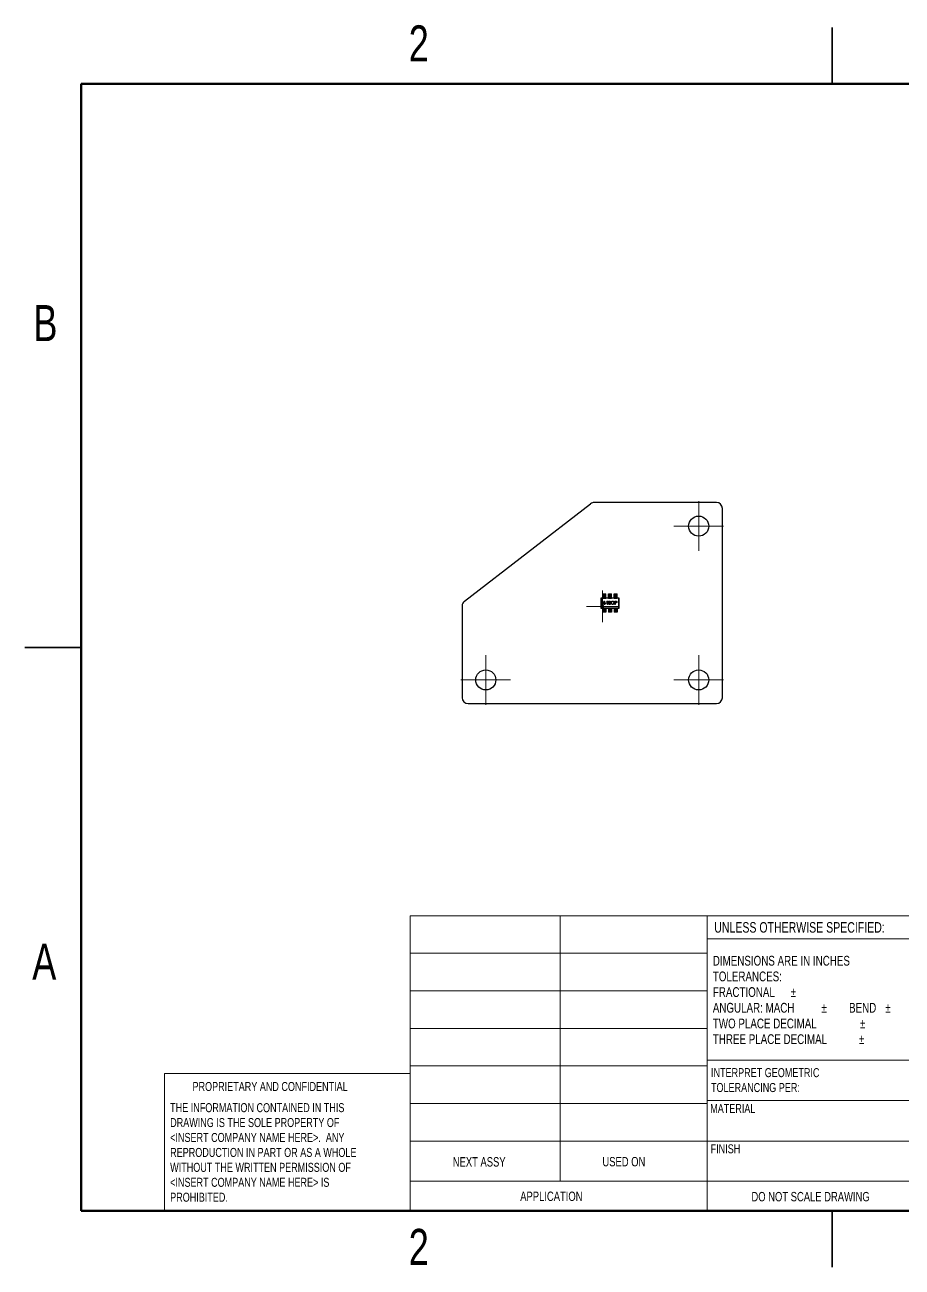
# Model space of a CAD drawing. Header units: millimetres. Extents: x 3 to 276, y 3 to 213.
# Drawn here: x 3.2 to 151.5, y 3.2 to 213.2 of the extents above; entities that cross this region are included whole.
import ezdxf

# ---------------------------------------------------------------- set-up
doc = ezdxf.new("R2010")
doc.units = ezdxf.units.MM
doc.styles.add('SLDTEXTSTYLE0', font='TXT', dxfattribs={"width": 0.75})

# ---------------------------------------------------------------- blocks, each defined once
blk = doc.blocks.new('SW_NOTE_0')
at = {"color": 0, "linetype": 'Continuous', "lineweight": 0, "char_height": 1.524, "attachment_point": 1, "style": 'SLDTEXTSTYLE0'}
for s, insert in [('INTERPRET GEOMETRIC', (0, 1.96)), ('TOLERANCING PER:', (0, -0.56))]:
    blk.add_mtext(s, dxfattribs=dict(at, insert=insert))
blk = doc.blocks.new('SW_NOTE_0_1')
at = {"color": 0, "linetype": 'Continuous', "lineweight": 0, "char_height": 1.651, "attachment_point": 1, "style": 'SLDTEXTSTYLE0'}
for s, insert in [('DIMENSIONS ARE IN INCHES', (0, 2.13)), ('TOLERANCES:', (0, -0.52)), ('FRACTIONAL', (0, -3.17)), ('%%p', (13.15, -3.17)), ('ANGULAR: MACH', (0, -5.82)), ('%%p', (18.37, -5.82)), ('BEND', (23.04, -5.82)), ('%%p', (29.16, -5.82)), ('TWO PLACE DECIMAL', (0, -8.48)), ('%%p', (24.88, -8.48)), ('THREE PLACE DECIMAL', (0, -11.13)), ('%%p', (24.73, -11.13))]:
    blk.add_mtext(s, dxfattribs=dict(at, insert=insert))
blk = doc.blocks.new('SW_NOTE_0_2')
at = {"color": 0, "linetype": 'Continuous', "lineweight": 0, "char_height": 1.524, "attachment_point": 1, "style": 'SLDTEXTSTYLE0'}
for s, insert in [('THE INFORMATION CONTAINED IN THIS', (0, 1.96)), ('DRAWING IS THE SOLE PROPERTY OF', (0, -0.56)), ('<INSERT COMPANY NAME HERE>.  ANY', (0, -3.08)), ('REPRODUCTION IN PART OR AS A WHOLE', (0, -5.61)), ('WITHOUT THE WRITTEN PERMISSION OF', (0, -8.13)), ('<INSERT COMPANY NAME HERE> IS', (0, -10.66)), ('PROHIBITED.', (0, -13.18))]:
    blk.add_mtext(s, dxfattribs=dict(at, insert=insert))
blk = doc.blocks.new('SW_CENTERMARKSYMBOL_0')
at = {"color": 0, "linetype": 'Continuous', "lineweight": 18}
for p, q in [((0, 2.5), (0, 2.675)), ((0, 0), (0, 2.5)), ((-2.5, 0), (-2.675, 0)), ((0, 0), (-2.5, 0)), ((0, 0), (0, -2.5)), ((0, 0), (2.5, 0)), ((2.5, 0), (2.675, 0)), ((0, -2.5), (0, -2.675))]:
    blk.add_line(p, q, dxfattribs=at)
blk = doc.blocks.new('SW_CENTERMARKSYMBOL_1')
at = {"color": 0, "linetype": 'Continuous', "lineweight": 18}
for p, q in [((0, 2.5), (0, 4.2)), ((0, 0), (0, 2.5)), ((-2.5, 0), (-4.2, 0)), ((0, 0), (-2.5, 0)), ((0, 0), (0, -2.5)), ((0, 0), (2.5, 0)), ((2.5, 0), (4.2, 0)), ((0, -2.5), (0, -4.2))]:
    blk.add_line(p, q, dxfattribs=at)
blk = doc.blocks.new('SW_CENTERMARKSYMBOL_2')
at = {"color": 0, "linetype": 'Continuous', "lineweight": 18}
for p, q in [((0, 2.5), (0, 4.2)), ((0, 0), (0, 2.5)), ((-2.5, 0), (-4.2, 0)), ((0, 0), (-2.5, 0)), ((0, 0), (0, -2.5)), ((0, 0), (2.5, 0)), ((2.5, 0), (4.2, 0)), ((0, -2.5), (0, -4.2))]:
    blk.add_line(p, q, dxfattribs=at)
blk = doc.blocks.new('SW_CENTERMARKSYMBOL_3')
at = {"color": 0, "linetype": 'Continuous', "lineweight": 18}
for p, q in [((0, 2.5), (0, 4.2)), ((0, 0), (0, 2.5)), ((-2.5, 0), (-4.2, 0)), ((0, 0), (-2.5, 0)), ((0, 0), (0, -2.5)), ((0, 0), (2.5, 0)), ((2.5, 0), (4.2, 0)), ((0, -2.5), (0, -4.2))]:
    blk.add_line(p, q, dxfattribs=at)

msp = doc.modelspace()

# ---------------------------------------------------------------- linework, layer by layer
at = {"color": 7, "linetype": 'Continuous', "lineweight": 25}
for p, q in [((139.7, 212.72), (139.7, 203.2)), ((139.7, 203.2), (139.7, 212.72)), ((120.13, 132.44), (99.47, 132.44)), ((77.52, 115.74), (98.86, 132.23)), ((121.13, 99.44), (121.13, 131.44)), ((100.61, 116.26), (100.58, 116.29)), ((103.68, 116.29), (100.58, 116.29)), ((100.58, 116.29), (100.58, 114.59)), ((100.61, 116.26), (100.61, 114.63)), ((103.64, 116.26), (100.61, 116.26)), ((100.93, 116.99), (101.43, 116.99)), ((100.93, 116.77), (100.93, 116.99)), ((100.93, 116.77), (101.43, 116.77)), ((100.93, 116.67), (100.93, 116.77)), ((100.93, 116.67), (101.43, 116.67)), ((100.93, 116.63), (100.93, 116.67)), ((100.93, 116.53), (100.93, 116.63)), ((100.93, 116.63), (101.43, 116.63)), ((100.93, 116.29), (100.93, 116.53)), ((100.93, 116.53), (101.43, 116.53)), ((100.93, 116.29), (101.43, 116.29)), ((101.06, 115.52), (101.21, 115.76)), ((101.25, 115.73), (101.11, 115.52)), ((101.21, 115.76), (101.25, 115.73)), ((101.43, 116.77), (101.43, 116.99)), ((101.43, 116.67), (101.43, 116.77)), ((101.43, 116.63), (101.43, 116.67)), ((101.43, 116.53), (101.43, 116.63)), ((101.43, 116.29), (101.43, 116.53)), ((101.61, 115.75), (101.89, 115.75)), ((101.61, 115.69), (101.61, 115.75)), ((101.72, 115.69), (101.61, 115.69)), ((101.72, 115.22), (101.72, 115.69)), ((101.77, 115.69), (101.77, 115.22)), ((101.89, 115.69), (101.77, 115.69)), ((101.88, 116.99), (102.38, 116.99)), ((101.88, 116.77), (101.88, 116.99)), ((101.88, 116.77), (102.38, 116.77)), ((101.88, 116.67), (101.88, 116.77)), ((101.88, 116.67), (102.38, 116.67)), ((101.88, 116.63), (101.88, 116.67)), ((101.88, 116.53), (101.88, 116.63)), ((101.88, 116.63), (102.38, 116.63)), ((101.88, 116.53), (102.38, 116.53)), ((101.88, 116.29), (101.88, 116.53)), ((101.88, 116.29), (102.38, 116.29)), ((101.89, 115.75), (101.89, 115.69)), ((102.22, 115.67), (102.18, 115.64)), ((102.38, 116.77), (102.38, 116.99)), ((102.38, 116.67), (102.38, 116.77)), ((102.38, 116.63), (102.38, 116.67)), ((102.38, 116.53), (102.38, 116.63)), ((102.38, 116.29), (102.38, 116.53)), ((102.83, 116.99), (103.33, 116.99)), ((102.83, 116.77), (102.83, 116.99)), ((102.83, 116.77), (103.33, 116.77)), ((102.83, 116.67), (102.83, 116.77)), ((102.83, 116.67), (103.33, 116.67)), ((102.83, 116.63), (102.83, 116.67)), ((102.83, 116.53), (102.83, 116.63)), ((102.83, 116.63), (103.33, 116.63)), ((102.83, 116.53), (103.33, 116.53)), ((102.83, 116.29), (102.83, 116.53)), ((102.83, 116.29), (103.33, 116.29)), ((102.97, 115.75), (103.08, 115.75)), ((102.97, 115.22), (102.97, 115.75)), ((103.12, 115.69), (103.02, 115.69)), ((103.02, 115.69), (103.02, 115.52)), ((103.02, 115.52), (103.11, 115.52)), ((103.33, 116.77), (103.33, 116.99)), ((103.33, 116.67), (103.33, 116.77)), ((103.33, 116.63), (103.33, 116.67)), ((103.33, 116.53), (103.33, 116.63)), ((103.33, 116.29), (103.33, 116.53)), ((103.64, 116.26), (103.68, 116.29)), ((103.64, 114.63), (103.64, 116.26)), ((103.68, 114.59), (103.68, 116.29)), ((77.13, 114.95), (77.13, 99.44)), ((100.61, 114.63), (100.58, 114.59)), ((100.58, 114.59), (103.68, 114.59)), ((100.61, 114.63), (103.64, 114.63)), ((101.43, 114.59), (100.93, 114.59)), ((100.93, 114.59), (100.93, 114.35)), ((101.43, 114.35), (100.93, 114.35)), ((100.93, 114.35), (100.93, 114.25)), ((101.43, 114.25), (100.93, 114.25)), ((100.93, 114.25), (100.93, 114.21)), ((101.43, 114.21), (100.93, 114.21)), ((100.93, 114.21), (100.93, 114.11)), ((101.43, 114.11), (100.93, 114.11)), ((100.93, 114.11), (100.93, 113.89)), ((101.43, 113.89), (100.93, 113.89)), ((101.38, 115.45), (101.58, 115.45)), ((101.38, 115.4), (101.38, 115.45)), ((101.58, 115.4), (101.38, 115.4)), ((101.43, 114.59), (101.43, 114.35)), ((101.43, 114.35), (101.43, 114.25)), ((101.43, 114.25), (101.43, 114.21)), ((101.43, 114.21), (101.43, 114.11)), ((101.43, 114.11), (101.43, 113.89)), ((101.58, 115.45), (101.58, 115.4)), ((101.77, 115.22), (101.72, 115.22)), ((102.38, 114.59), (101.88, 114.59)), ((101.88, 114.59), (101.88, 114.35)), ((102.38, 114.35), (101.88, 114.35)), ((101.88, 114.35), (101.88, 114.25)), ((102.38, 114.25), (101.88, 114.25)), ((101.88, 114.25), (101.88, 114.21)), ((102.38, 114.21), (101.88, 114.21)), ((101.88, 114.21), (101.88, 114.11)), ((102.38, 114.11), (101.88, 114.11)), ((101.88, 114.11), (101.88, 113.89)), ((102.38, 113.89), (101.88, 113.89)), ((101.91, 115.32), (101.96, 115.35)), ((102.38, 114.59), (102.38, 114.35)), ((102.38, 114.35), (102.38, 114.25)), ((102.38, 114.25), (102.38, 114.21)), ((102.38, 114.21), (102.38, 114.11)), ((102.38, 114.11), (102.38, 113.89)), ((103.33, 114.59), (102.83, 114.59)), ((102.83, 114.59), (102.83, 114.35)), ((103.33, 114.35), (102.83, 114.35)), ((102.83, 114.35), (102.83, 114.25)), ((103.33, 114.25), (102.83, 114.25)), ((102.83, 114.25), (102.83, 114.21)), ((103.33, 114.21), (102.83, 114.21)), ((102.83, 114.21), (102.83, 114.11)), ((103.33, 114.11), (102.83, 114.11)), ((102.83, 114.11), (102.83, 113.89)), ((103.33, 113.89), (102.83, 113.89)), ((103.02, 115.22), (102.97, 115.22)), ((103.02, 115.46), (103.02, 115.22)), ((103.06, 115.46), (103.02, 115.46)), ((103.33, 114.59), (103.33, 114.35)), ((103.33, 114.35), (103.33, 114.25)), ((103.33, 114.25), (103.33, 114.21)), ((103.33, 114.21), (103.33, 114.11)), ((103.33, 114.11), (103.33, 113.89)), ((103.64, 114.63), (103.68, 114.59)), ((3.17, 107.95), (12.7, 107.95)), ((12.7, 107.95), (3.17, 107.95)), ((78.13, 98.44), (120.13, 98.44)), ((139.7, 3.17), (139.7, 12.7)), ((139.7, 12.7), (139.7, 3.17))]:
    msp.add_line(p, q, dxfattribs=at)
at = {"color": 7, "linetype": 'Continuous', "lineweight": 50}
for p, q in [((12.7, 12.7), (12.7, 203.2)), ((12.7, 203.2), (266.7, 203.2)), ((266.7, 12.7), (12.7, 12.7))]:
    msp.add_line(p, q, dxfattribs=at)
at = {"color": 7, "linetype": 'Continuous', "lineweight": 18}
for p, q in [((68.35, 62.59), (266.7, 62.59)), ((68.35, 12.7), (68.35, 62.59)), ((93.7, 62.59), (93.7, 17.69)), ((118.57, 12.7), (118.57, 62.59)), ((153.55, 58.67), (118.57, 58.67)), ((68.35, 56.24), (118.57, 56.24)), ((68.35, 49.89), (118.57, 49.89)), ((68.35, 43.54), (118.57, 43.54)), ((118.57, 38.19), (153.66, 38.19)), ((26.77, 12.7), (26.77, 35.92)), ((68.35, 35.92), (26.77, 35.92)), ((68.35, 37.19), (118.57, 37.19)), ((68.35, 30.84), (118.57, 30.84)), ((118.57, 31.34), (153.66, 31.34)), ((68.35, 24.49), (118.57, 24.49)), ((118.57, 24.48), (153.55, 24.48)), ((68.35, 17.69), (153.55, 17.69))]:
    msp.add_line(p, q, dxfattribs=at)
at = {"color": 7, "linetype": 'Continuous', "lineweight": 25}
for centre, radius in [((117.13, 128.44), 1.7), ((100.86, 114.88), 0.175), ((81.13, 102.44), 1.7), ((117.13, 102.44), 1.7)]:
    msp.add_circle(centre, radius, dxfattribs=at)
for centre, start, end in [((99.47, 131.44), 90, 127.6942), ((120.13, 131.44), 0, 90), ((78.13, 114.95), 127.6942, 180), ((78.13, 99.44), 180, 270), ((120.13, 99.44), 270, 0)]:
    msp.add_arc(centre, 1, start, end, dxfattribs=at)
for points, knots in [([(101, 115.37), (101, 115.37), (101, 115.38), (101, 115.4), (101, 115.42), (101.01, 115.43), (101.01, 115.44), (101.02, 115.45), (101.02, 115.46), (101.03, 115.47), (101.03, 115.49), (101.04, 115.5), (101.05, 115.51), (101.05, 115.52), (101.06, 115.52)], [0, 0, 0, 0, 0.097818, 0.199726, 0.305276, 0.415811, 0.474472, 0.537274, 0.603657, 0.674299, 0.749834, 0.828598, 0.912378, 1, 1, 1, 1]), ([(101.11, 115.52), (101.12, 115.52), (101.14, 115.52), (101.16, 115.52), (101.17, 115.52)], [0, 0, 0, 0, 0.512659, 1, 1, 1, 1]), ([(101.17, 115.52), (101.17, 115.52), (101.18, 115.52), (101.2, 115.52), (101.21, 115.52), (101.23, 115.51), (101.24, 115.51), (101.25, 115.5), (101.27, 115.49), (101.28, 115.48), (101.29, 115.47), (101.3, 115.46), (101.31, 115.44), (101.31, 115.43), (101.32, 115.41), (101.32, 115.4), (101.32, 115.38), (101.32, 115.37), (101.32, 115.37)], [0, 0, 0, 0, 0.065231, 0.128405, 0.190067, 0.250943, 0.311546, 0.372863, 0.435024, 0.499072, 0.563091, 0.62551, 0.68668, 0.747283, 0.808563, 0.870742, 0.934341, 1, 1, 1, 1]), ([(101.95, 115.64), (101.95, 115.64), (101.95, 115.66), (101.95, 115.67), (101.96, 115.69), (101.96, 115.7), (101.97, 115.71), (101.98, 115.73), (102, 115.74), (102.01, 115.75), (102.03, 115.75), (102.04, 115.76), (102.06, 115.76), (102.07, 115.76), (102.08, 115.76)], [0, 0, 0, 0, 0.083785, 0.16578, 0.24628, 0.327461, 0.408797, 0.489715, 0.571376, 0.655523, 0.741019, 0.826547, 0.911989, 1, 1, 1, 1]), ([(101.98, 115.56), (101.97, 115.56), (101.97, 115.57), (101.96, 115.58), (101.96, 115.59), (101.95, 115.6), (101.95, 115.61), (101.95, 115.62), (101.95, 115.63), (101.95, 115.64), (101.95, 115.64)], [0, 0, 0, 0, 0.1335068, 0.262559, 0.3882644, 0.5126674, 0.6337223, 0.7553939, 0.8775529, 1, 1, 1, 1]), ([(102.06, 115.49), (102.06, 115.49), (102.05, 115.5), (102.03, 115.51), (102.02, 115.52), (102.01, 115.53), (102, 115.54), (101.99, 115.54), (101.98, 115.55), (101.98, 115.56), (101.98, 115.56)], [0, 0, 0, 0, 0.1815353, 0.3470817, 0.4955678, 0.6283573, 0.7455197, 0.8458308, 0.9307818, 1, 1, 1, 1]), ([(102.07, 115.71), (102.07, 115.71), (102.06, 115.71), (102.04, 115.7), (102.03, 115.7), (102.02, 115.69), (102.01, 115.68), (102, 115.67), (102, 115.65), (101.99, 115.65), (101.99, 115.64)], [0, 0, 0, 0, 0.143073, 0.275903, 0.402371, 0.528414, 0.650356, 0.765895, 0.880774, 1, 1, 1, 1]), ([(101.99, 115.64), (101.99, 115.64), (101.99, 115.63), (102, 115.62), (102, 115.62), (102, 115.61), (102.01, 115.6), (102.01, 115.59), (102.02, 115.58), (102.03, 115.58), (102.03, 115.57)], [0, 0, 0, 0, 0.107285, 0.214746, 0.322939, 0.434116, 0.553412, 0.686073, 0.834256, 1, 1, 1, 1]), ([(102.03, 115.57), (102.03, 115.57), (102.03, 115.57), (102.04, 115.56), (102.04, 115.56), (102.05, 115.55), (102.06, 115.55), (102.07, 115.54), (102.09, 115.53), (102.1, 115.52), (102.1, 115.52)], [0, 0, 0, 0, 0.052594, 0.124952, 0.218094, 0.333502, 0.468789, 0.624938, 0.801683, 1, 1, 1, 1]), ([(102.18, 115.64), (102.17, 115.64), (102.17, 115.65), (102.16, 115.66), (102.15, 115.67), (102.15, 115.67), (102.14, 115.68), (102.13, 115.69), (102.13, 115.69), (102.12, 115.7), (102.11, 115.7), (102.1, 115.7), (102.09, 115.71), (102.08, 115.71), (102.07, 115.71)], [0, 0, 0, 0, 0.098469, 0.189629, 0.274184, 0.352183, 0.423199, 0.488551, 0.548473, 0.60144, 0.701198, 0.799592, 0.898545, 1, 1, 1, 1]), ([(102.08, 115.76), (102.08, 115.76), (102.1, 115.76), (102.11, 115.76), (102.13, 115.75), (102.15, 115.74), (102.16, 115.74), (102.17, 115.73), (102.17, 115.72), (102.18, 115.72), (102.19, 115.71), (102.2, 115.7), (102.21, 115.68), (102.22, 115.68), (102.22, 115.67)], [0, 0, 0, 0, 0.107233, 0.213252, 0.31883, 0.426794, 0.483646, 0.543604, 0.608308, 0.677127, 0.750686, 0.828713, 0.91219, 1, 1, 1, 1]), ([(102.1, 115.52), (102.11, 115.52), (102.12, 115.51), (102.13, 115.5), (102.15, 115.48), (102.16, 115.47), (102.17, 115.46), (102.18, 115.45), (102.19, 115.44), (102.2, 115.43), (102.21, 115.41), (102.22, 115.39), (102.22, 115.37), (102.22, 115.36), (102.23, 115.35)], [0, 0, 0, 0, 0.096972, 0.187773, 0.272396, 0.351321, 0.424335, 0.491909, 0.554233, 0.611268, 0.716348, 0.81454, 0.908495, 1, 1, 1, 1]), ([(102.31, 115.48), (102.31, 115.49), (102.31, 115.5), (102.31, 115.52), (102.31, 115.54), (102.32, 115.56), (102.32, 115.57), (102.33, 115.59), (102.33, 115.61), (102.34, 115.62), (102.35, 115.64), (102.36, 115.65), (102.37, 115.67), (102.39, 115.68), (102.4, 115.69), (102.41, 115.71), (102.43, 115.72), (102.44, 115.73), (102.46, 115.73), (102.48, 115.74), (102.49, 115.75), (102.51, 115.75), (102.53, 115.76), (102.54, 115.76), (102.56, 115.76), (102.58, 115.76), (102.58, 115.76)], [0, 0, 0, 0, 0.043209, 0.085873, 0.12812, 0.170152, 0.211918, 0.253753, 0.296006, 0.338443, 0.381015, 0.42282, 0.464089, 0.505126, 0.545975, 0.586985, 0.628339, 0.670084, 0.711992, 0.753039, 0.794049, 0.834886, 0.875498, 0.916547, 0.958004, 1, 1, 1, 1]), ([(102.58, 115.71), (102.58, 115.71), (102.57, 115.71), (102.55, 115.71), (102.54, 115.7), (102.52, 115.7), (102.51, 115.7), (102.5, 115.69), (102.48, 115.68), (102.47, 115.68), (102.46, 115.67), (102.44, 115.66), (102.43, 115.65), (102.42, 115.64), (102.41, 115.63), (102.4, 115.62), (102.39, 115.61), (102.38, 115.6), (102.38, 115.58), (102.37, 115.57), (102.37, 115.56), (102.36, 115.54), (102.36, 115.53), (102.36, 115.51), (102.35, 115.5), (102.35, 115.49), (102.35, 115.48)], [0, 0, 0, 0, 0.042023, 0.083645, 0.124984, 0.166247, 0.207702, 0.249631, 0.291742, 0.334743, 0.37746, 0.419556, 0.461044, 0.502096, 0.542891, 0.583801, 0.624864, 0.666225, 0.707399, 0.748557, 0.789655, 0.83074, 0.87207, 0.913993, 0.956498, 1, 1, 1, 1]), ([(102.58, 115.76), (102.59, 115.76), (102.61, 115.76), (102.64, 115.76), (102.67, 115.75), (102.69, 115.74), (102.72, 115.73), (102.74, 115.72), (102.76, 115.7), (102.78, 115.68), (102.8, 115.66), (102.82, 115.64), (102.83, 115.62), (102.84, 115.59), (102.85, 115.57), (102.86, 115.54), (102.86, 115.51), (102.86, 115.49), (102.86, 115.48)], [0, 0, 0, 0, 0.06657, 0.130749, 0.193413, 0.254989, 0.316114, 0.377262, 0.439401, 0.502971, 0.566525, 0.628231, 0.689091, 0.749345, 0.81017, 0.87161, 0.934869, 1, 1, 1, 1]), ([(102.82, 115.48), (102.82, 115.49), (102.82, 115.5), (102.81, 115.51), (102.81, 115.53), (102.81, 115.54), (102.8, 115.56), (102.8, 115.57), (102.79, 115.58), (102.79, 115.6), (102.78, 115.61), (102.77, 115.62), (102.76, 115.63), (102.75, 115.64), (102.74, 115.65), (102.73, 115.66), (102.71, 115.67), (102.7, 115.68), (102.69, 115.68), (102.67, 115.69), (102.66, 115.7), (102.64, 115.7), (102.63, 115.7), (102.61, 115.71), (102.6, 115.71), (102.59, 115.71), (102.58, 115.71)], [0, 0, 0, 0, 0.042915, 0.08513, 0.126473, 0.167453, 0.207976, 0.248249, 0.28875, 0.32967, 0.370537, 0.411129, 0.451819, 0.492406, 0.533486, 0.575263, 0.617441, 0.660672, 0.70394, 0.746868, 0.789079, 0.831104, 0.873238, 0.915166, 0.957381, 1, 1, 1, 1]), ([(103.08, 115.75), (103.08, 115.75), (103.1, 115.75), (103.12, 115.75), (103.13, 115.75), (103.15, 115.75), (103.16, 115.75), (103.18, 115.74), (103.19, 115.74), (103.19, 115.74), (103.2, 115.74)], [0, 0, 0, 0, 0.176956, 0.339055, 0.486318, 0.618781, 0.735619, 0.838742, 0.926457, 1, 1, 1, 1]), ([(103.11, 115.52), (103.12, 115.52), (103.12, 115.52), (103.14, 115.52), (103.15, 115.52), (103.16, 115.52), (103.17, 115.52), (103.18, 115.52), (103.19, 115.52), (103.2, 115.53), (103.21, 115.53), (103.22, 115.54), (103.23, 115.55), (103.23, 115.56), (103.24, 115.57), (103.25, 115.58), (103.25, 115.59), (103.25, 115.6), (103.25, 115.61)], [0, 0, 0, 0, 0.072538, 0.140034, 0.202496, 0.260575, 0.313228, 0.361583, 0.404878, 0.444127, 0.5164, 0.586507, 0.655085, 0.724384, 0.793974, 0.861638, 0.930111, 1, 1, 1, 1]), ([(103.25, 115.61), (103.25, 115.61), (103.25, 115.62), (103.25, 115.63), (103.24, 115.64), (103.23, 115.65), (103.23, 115.66), (103.22, 115.67), (103.21, 115.68), (103.2, 115.68), (103.19, 115.69), (103.18, 115.69), (103.17, 115.69), (103.16, 115.69), (103.15, 115.69), (103.14, 115.69), (103.13, 115.69), (103.12, 115.69), (103.12, 115.69)], [0, 0, 0, 0, 0.070044, 0.139238, 0.208197, 0.279173, 0.349987, 0.418354, 0.48761, 0.557411, 0.59533, 0.637964, 0.685913, 0.738185, 0.796103, 0.858517, 0.926658, 1, 1, 1, 1]), ([(103.3, 115.61), (103.3, 115.6), (103.3, 115.59), (103.3, 115.58), (103.29, 115.57), (103.29, 115.56), (103.29, 115.55), (103.28, 115.54), (103.28, 115.53), (103.27, 115.52), (103.26, 115.51), (103.25, 115.5), (103.24, 115.5), (103.24, 115.49), (103.23, 115.48), (103.21, 115.48), (103.2, 115.48), (103.2, 115.47), (103.19, 115.47)], [0, 0, 0, 0, 0.070119, 0.137192, 0.202016, 0.264631, 0.326117, 0.38601, 0.445812, 0.505298, 0.564633, 0.624283, 0.683902, 0.743953, 0.805388, 0.868388, 0.933084, 1, 1, 1, 1]), ([(103.2, 115.74), (103.2, 115.74), (103.21, 115.74), (103.22, 115.73), (103.23, 115.73), (103.24, 115.72), (103.25, 115.72), (103.25, 115.71), (103.26, 115.7), (103.27, 115.69), (103.28, 115.69), (103.28, 115.68), (103.29, 115.67), (103.29, 115.65), (103.29, 115.64), (103.3, 115.63), (103.3, 115.62), (103.3, 115.61), (103.3, 115.61)], [0, 0, 0, 0, 0.062481, 0.12349, 0.183411, 0.243153, 0.302127, 0.36171, 0.421842, 0.482932, 0.544552, 0.605681, 0.66768, 0.729984, 0.794551, 0.860346, 0.928907, 1, 1, 1, 1]), ([(101.16, 115.21), (101.15, 115.21), (101.14, 115.21), (101.12, 115.21), (101.1, 115.22), (101.08, 115.23), (101.06, 115.24), (101.04, 115.25), (101.03, 115.27), (101.02, 115.29), (101.01, 115.3), (101, 115.32), (101, 115.35), (101, 115.36), (101, 115.37)], [0, 0, 0, 0, 0.084335, 0.167052, 0.249566, 0.33274, 0.415915, 0.497828, 0.580373, 0.6646, 0.749467, 0.83251, 0.915639, 1, 1, 1, 1]), ([(101.16, 115.47), (101.15, 115.47), (101.14, 115.47), (101.13, 115.47), (101.12, 115.47), (101.11, 115.46), (101.1, 115.46), (101.09, 115.45), (101.08, 115.45), (101.08, 115.44), (101.07, 115.43), (101.06, 115.42), (101.06, 115.41), (101.05, 115.41), (101.05, 115.4), (101.05, 115.39), (101.04, 115.38), (101.04, 115.37), (101.04, 115.37)], [0, 0, 0, 0, 0.0705993, 0.1379009, 0.2031962, 0.2667897, 0.3291064, 0.3906535, 0.4526531, 0.515748, 0.5779263, 0.63893, 0.6983507, 0.757296, 0.8163938, 0.8762669, 0.9368171, 1, 1, 1, 1]), ([(101.04, 115.37), (101.04, 115.36), (101.04, 115.35), (101.05, 115.34), (101.05, 115.33), (101.05, 115.32), (101.06, 115.32), (101.06, 115.31), (101.07, 115.3), (101.08, 115.29), (101.09, 115.28), (101.1, 115.28), (101.11, 115.27), (101.12, 115.27), (101.13, 115.26), (101.14, 115.26), (101.15, 115.26), (101.16, 115.26), (101.16, 115.26)], [0, 0, 0, 0, 0.061842, 0.121262, 0.180746, 0.239231, 0.298308, 0.358183, 0.420359, 0.484792, 0.549938, 0.613718, 0.676681, 0.739154, 0.8022, 0.86674, 0.93205, 1, 1, 1, 1]), ([(101.28, 115.37), (101.28, 115.37), (101.28, 115.38), (101.27, 115.39), (101.27, 115.4), (101.27, 115.41), (101.26, 115.41), (101.26, 115.42), (101.25, 115.43), (101.24, 115.44), (101.23, 115.45), (101.22, 115.45), (101.21, 115.46), (101.2, 115.46), (101.19, 115.47), (101.18, 115.47), (101.17, 115.47), (101.16, 115.47), (101.16, 115.47)], [0, 0, 0, 0, 0.061138, 0.119994, 0.178225, 0.236256, 0.294929, 0.354716, 0.41673, 0.480664, 0.545832, 0.609758, 0.672971, 0.736017, 0.799839, 0.864775, 0.931088, 1, 1, 1, 1]), ([(101.32, 115.37), (101.32, 115.36), (101.32, 115.35), (101.32, 115.32), (101.31, 115.3), (101.3, 115.29), (101.29, 115.27), (101.28, 115.25), (101.26, 115.24), (101.24, 115.23), (101.22, 115.22), (101.2, 115.21), (101.18, 115.21), (101.16, 115.21), (101.16, 115.21)], [0, 0, 0, 0, 0.085948, 0.169125, 0.250399, 0.33229, 0.413364, 0.494172, 0.576022, 0.660757, 0.745783, 0.830044, 0.914028, 1, 1, 1, 1]), ([(101.16, 115.26), (101.16, 115.26), (101.17, 115.26), (101.18, 115.26), (101.19, 115.26), (101.2, 115.27), (101.21, 115.27), (101.22, 115.28), (101.23, 115.28), (101.24, 115.29), (101.25, 115.3), (101.26, 115.31), (101.26, 115.32), (101.27, 115.32), (101.27, 115.33), (101.27, 115.34), (101.28, 115.35), (101.28, 115.36), (101.28, 115.37)], [0, 0, 0, 0, 0.067962, 0.133283, 0.197835, 0.260892, 0.323377, 0.38635, 0.449638, 0.514795, 0.57924, 0.641814, 0.701359, 0.760727, 0.819222, 0.878716, 0.938147, 1, 1, 1, 1]), ([(102.07, 115.21), (102.07, 115.21), (102.06, 115.21), (102.05, 115.21), (102.04, 115.21), (102.03, 115.21), (102.02, 115.22), (102.01, 115.22), (102, 115.23), (101.99, 115.23), (101.98, 115.24), (101.97, 115.25), (101.96, 115.26), (101.95, 115.27), (101.94, 115.28), (101.93, 115.29), (101.92, 115.31), (101.92, 115.32), (101.91, 115.32)], [0, 0, 0, 0, 0.057208, 0.113696, 0.169178, 0.224159, 0.27872, 0.333794, 0.389241, 0.445822, 0.503704, 0.564294, 0.627975, 0.695038, 0.765373, 0.839611, 0.917538, 1, 1, 1, 1]), ([(101.96, 115.35), (101.96, 115.34), (101.97, 115.33), (101.98, 115.31), (102, 115.29), (102.01, 115.28), (102.03, 115.27), (102.04, 115.27), (102.06, 115.26), (102.07, 115.26), (102.07, 115.26)], [0, 0, 0, 0, 0.159004, 0.304646, 0.438547, 0.562322, 0.677433, 0.786897, 0.893611, 1, 1, 1, 1]), ([(102.16, 115.4), (102.16, 115.4), (102.15, 115.41), (102.14, 115.42), (102.13, 115.43), (102.12, 115.44), (102.11, 115.45), (102.09, 115.46), (102.08, 115.47), (102.07, 115.48), (102.06, 115.49)], [0, 0, 0, 0, 0.090279, 0.18953, 0.299198, 0.418926, 0.548376, 0.688136, 0.839084, 1, 1, 1, 1]), ([(102.07, 115.26), (102.08, 115.26), (102.09, 115.26), (102.1, 115.26), (102.11, 115.27), (102.13, 115.27), (102.14, 115.28), (102.15, 115.29), (102.16, 115.3), (102.16, 115.31), (102.17, 115.32), (102.17, 115.33), (102.18, 115.34), (102.18, 115.35), (102.18, 115.35)], [0, 0, 0, 0, 0.0912636, 0.1809303, 0.2700882, 0.3601561, 0.4483425, 0.5326658, 0.6138337, 0.6939815, 0.772716, 0.8493352, 0.9239673, 1, 1, 1, 1]), ([(102.23, 115.35), (102.23, 115.34), (102.22, 115.33), (102.22, 115.32), (102.22, 115.31), (102.21, 115.29), (102.21, 115.28), (102.2, 115.27), (102.19, 115.26), (102.18, 115.25), (102.17, 115.24), (102.16, 115.23), (102.15, 115.22), (102.13, 115.22), (102.12, 115.21), (102.1, 115.21), (102.09, 115.21), (102.08, 115.21), (102.07, 115.21)], [0, 0, 0, 0, 0.061484, 0.121775, 0.18092, 0.240256, 0.300114, 0.361146, 0.423501, 0.488669, 0.553954, 0.617581, 0.680238, 0.742187, 0.804663, 0.868259, 0.93302, 1, 1, 1, 1]), ([(102.18, 115.35), (102.18, 115.35), (102.18, 115.36), (102.17, 115.38), (102.17, 115.39), (102.16, 115.4), (102.16, 115.4)], [0, 0, 0, 0, 0.234723, 0.477158, 0.728556, 1, 1, 1, 1]), ([(102.59, 115.21), (102.58, 115.21), (102.56, 115.21), (102.53, 115.21), (102.5, 115.22), (102.48, 115.23), (102.45, 115.24), (102.43, 115.25), (102.41, 115.27), (102.39, 115.29), (102.37, 115.31), (102.35, 115.33), (102.34, 115.35), (102.33, 115.38), (102.32, 115.4), (102.31, 115.43), (102.31, 115.45), (102.31, 115.47), (102.31, 115.48)], [0, 0, 0, 0, 0.065819, 0.129747, 0.192072, 0.253459, 0.31457, 0.37628, 0.439026, 0.503267, 0.567493, 0.629705, 0.691, 0.751452, 0.812004, 0.87315, 0.935635, 1, 1, 1, 1]), ([(102.35, 115.48), (102.35, 115.47), (102.35, 115.46), (102.36, 115.44), (102.36, 115.42), (102.37, 115.4), (102.38, 115.38), (102.39, 115.36), (102.41, 115.34), (102.42, 115.32), (102.44, 115.31), (102.46, 115.3), (102.48, 115.28), (102.5, 115.28), (102.52, 115.27), (102.54, 115.26), (102.56, 115.26), (102.58, 115.26), (102.58, 115.26)], [0, 0, 0, 0, 0.064504, 0.126899, 0.187747, 0.24815, 0.308586, 0.369583, 0.431827, 0.49618, 0.560668, 0.623504, 0.68526, 0.746537, 0.808327, 0.870486, 0.934317, 1, 1, 1, 1]), ([(102.58, 115.26), (102.59, 115.26), (102.6, 115.26), (102.61, 115.26), (102.63, 115.26), (102.64, 115.27), (102.66, 115.27), (102.67, 115.28), (102.69, 115.28), (102.7, 115.29), (102.71, 115.3), (102.73, 115.31), (102.74, 115.31), (102.75, 115.32), (102.76, 115.33), (102.77, 115.35), (102.78, 115.36), (102.79, 115.37), (102.79, 115.38), (102.8, 115.4), (102.8, 115.41), (102.81, 115.42), (102.81, 115.44), (102.81, 115.45), (102.82, 115.47), (102.82, 115.48), (102.82, 115.48)], [0, 0, 0, 0, 0.043633, 0.086538, 0.129177, 0.171436, 0.213416, 0.255266, 0.297369, 0.339941, 0.382347, 0.423953, 0.464871, 0.505572, 0.546003, 0.586568, 0.627065, 0.668271, 0.709549, 0.750428, 0.791096, 0.832027, 0.873136, 0.914611, 0.956956, 1, 1, 1, 1]), ([(102.86, 115.48), (102.86, 115.47), (102.86, 115.46), (102.86, 115.43), (102.85, 115.4), (102.84, 115.38), (102.83, 115.35), (102.82, 115.33), (102.8, 115.31), (102.78, 115.29), (102.76, 115.27), (102.74, 115.25), (102.72, 115.24), (102.69, 115.23), (102.67, 115.22), (102.64, 115.21), (102.61, 115.21), (102.6, 115.21), (102.59, 115.21)], [0, 0, 0, 0, 0.0652265, 0.128569, 0.1903204, 0.251378, 0.3123875, 0.3737887, 0.4364312, 0.5005668, 0.5646868, 0.6271355, 0.6884554, 0.7492457, 0.8101552, 0.8716709, 0.9347735, 1, 1, 1, 1]), ([(103.19, 115.47), (103.19, 115.47), (103.18, 115.47), (103.17, 115.47), (103.15, 115.47), (103.14, 115.47), (103.12, 115.46), (103.1, 115.46), (103.08, 115.46), (103.06, 115.46), (103.06, 115.46)], [0, 0, 0, 0, 0.075173, 0.164746, 0.268017, 0.385912, 0.517789, 0.663691, 0.824413, 1, 1, 1, 1])]:
    msp.add_open_spline(points, degree=3, knots=knots, dxfattribs=at)

# ---------------------------------------------------------------- block references
at = {"color": 7, "linetype": 'Continuous', "lineweight": 0}
for name, p in [('SW_CENTERMARKSYMBOL_3', (117.13, 128.44)), ('SW_CENTERMARKSYMBOL_0', (100.86, 114.88)), ('SW_CENTERMARKSYMBOL_1', (81.13, 102.44)), ('SW_CENTERMARKSYMBOL_2', (117.13, 102.44)), ('SW_NOTE_0_1', (119.52, 53.67)), ('SW_NOTE_0', (119.21, 34.86)), ('SW_NOTE_0_2', (27.75, 28.94))]:
    msp.add_blockref(name, p, dxfattribs=at)

# ---------------------------------------------------------------- texts
at = {"color": 7, "linetype": 'Continuous', "lineweight": 0, "style": 'SLDTEXTSTYLE0'}
for s, insert, char_height, attachment_point in [('2', (69.79, 213.09), 6.1, 2), ('B', (6.65, 165.81), 6.1, 2), ('UNLESS OTHERWISE SPECIFIED:', (119.76, 61.5), 1.778, 1), ('A', (6.46, 57.86), 6.1, 2), ('PROPRIETARY AND CONFIDENTIAL', (31.53, 34.48), 1.524, 1), ('MATERIAL', (119.08, 30.75), 1.524, 1), ('FINISH', (119.15, 23.94), 1.524, 1), ('NEXT ASSY', (75.54, 21.77), 1.587, 1), ('USED ON', (100.85, 21.8), 1.587, 1), ('APPLICATION', (86.95, 15.95), 1.5875, 1), ('DO NOT SCALE DRAWING', (136.05, 15.89), 1.5875, 2), ('2', (69.79, 9.64), 6.1, 2)]:
    msp.add_mtext(s, dxfattribs=dict(at, insert=insert, char_height=char_height, attachment_point=attachment_point))

doc.saveas('drawing.dxf')
